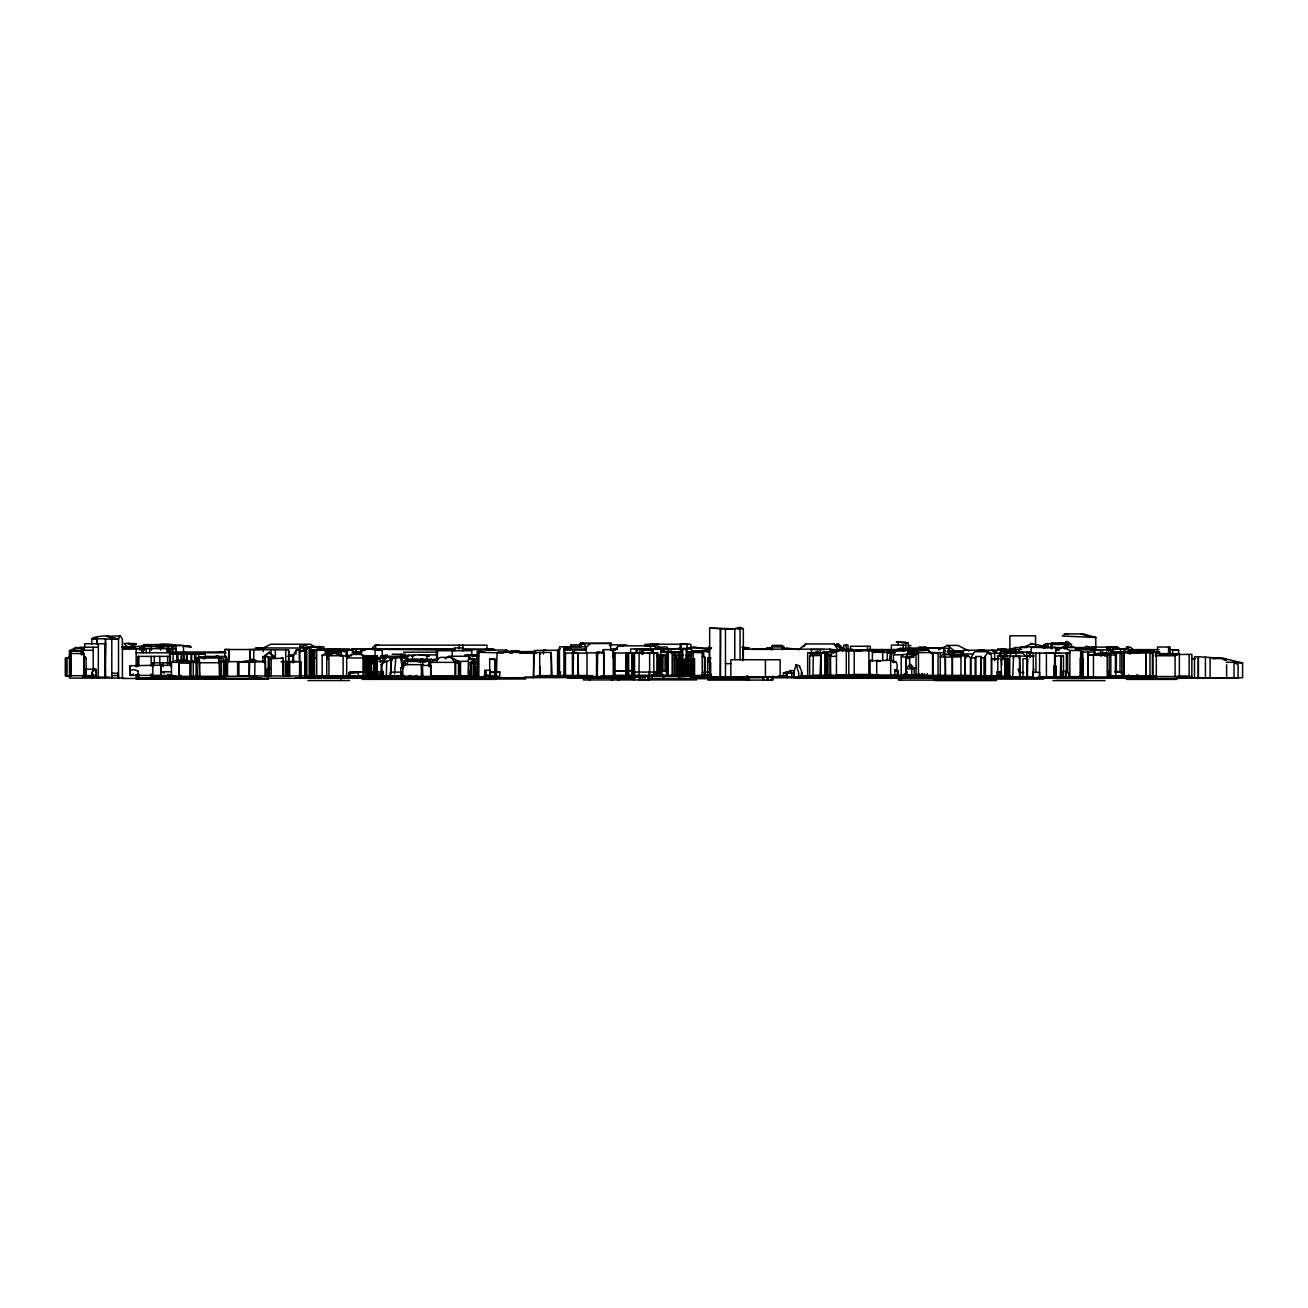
<?xml version="1.0" encoding="UTF-8"?>
<svg xmlns="http://www.w3.org/2000/svg" width="1308" height="1308" viewBox="0 0 1308 1308"><rect width="100%" height="100%" fill="white"/><g stroke="black" fill="none" stroke-linecap="round" stroke-linejoin="round"><path stroke-width="1.5" d="M663.499 678.721L663.499 674.912L663.516 678.721M666.148 671.233L666.148 655.21L667.162 655.21L667.162 671.233M1039.615 677.675L1039.615 672.361L1032.682 672.361L1032.682 677.675M1055.245 677.675L1055.311 653.035M105.457 670.007L105.425 678.1L105.605 638.762L91.969 638.827L91.805 643.765M105.425 643.765L105.147 678.1L105.425 638.909M160.77 675.435L160.688 665.134L163.533 665.134L130.146 665.756L130.146 675.369L171.495 675.435L167.964 674.225M179.114 662.469L179.147 660.115L179.245 676.416L179.18 662.339L171.364 662.339M376.05 662.077L376.377 675.86L376.72 656.158L376.966 675.86L376.966 656.158M1088.142 671.004L1088.011 676.972L1088.011 655.095L1093.946 655.095M663.123 678.721L663.221 674.634M313.577 656.371L313.74 650.354L311.794 650.354L311.794 676.449L339.426 676.449M1027.156 670.514L1027.467 658.545L1026.845 677.675M680.258 674.65L680.111 678.721L680.127 658.692L681.419 658.709L681.419 675.468L678.59 675.468M540.073 666.295L539.697 676.367L539.697 652.463L551.208 652.463L552.041 676.367M377.685 656.158L366.077 656.158L367.172 675.86L367.172 656.158L368.235 675.86L368.235 656.158L369.265 675.86L369.265 656.158L370.246 675.86L370.246 656.158L371.178 675.86L371.521 667.979M470.471 670.007L470.177 675.762L470.177 662.666L473.316 661.783L473.316 675.762M612.749 657.597L613.256 650.011M702.576 672.165L702.282 675.909L702.151 650.959L709.328 651.09L709.328 658.905M675.566 659.003L675.876 655.226L674.127 655.226M678.182 659.314L678.509 655.602M680.814 666.557L681.779 655.226M685.997 663.81L686.095 654.768L688.171 655.684L686.406 655.684L686.406 651.924L689.97 651.924L689.97 675.991M468.035 675.762L468.591 656.322L474.248 662.11M1066.805 668.748L1066.363 672.623L1066.363 653.248L1067.704 653.117L1067.704 672.623M1013.308 658.464L1013.586 656.175L1012.686 677.675M890.11 658.758L890.862 652.839L894.868 652.839L894.868 649.716M1004.168 655.913L1005.656 651.695L1007.324 653.411L1005.656 653.068M194.876 662.649L195.481 657.515L196.756 657.515L197.394 676.825M1033.304 672.361L1033.827 668.715M610.068 645.776L611.425 643.34L580.621 643.487L580.621 647.378M1000.195 653.052L1001.568 649.618L1015.989 650.174L1016.888 651.76M1066.396 643.634L1065.252 644.648L1065.758 641.623L1067.786 641.623L1071.546 644.73L1071.546 647.525M69.537 657.711L69.994 654.981L68.343 657.711M1067.344 647.525L1067.344 644.354L1064.483 644.386L1064.483 648.931L1064.794 643.029L1051.681 643.029L1051.158 648.735M1112.568 652.578L1113.157 646.888L1116.018 647.166L1115.74 648.621L1115.74 647.1L1093.733 647.1M462.362 650.714L462.901 647.918L455.021 647.918L454.35 651.188M799.351 667.129L799.433 665.936L796.163 664.628L793.645 672.852L793.645 677.724M1001.127 651.76L1001.568 649.618M219.319 660.246L218.976 658.153L219.515 676.825M225.499 659.232L226.186 656.42L206.942 656.42L203.541 658.496M887.315 660.36L887.315 652.3L889.276 652.447L889.93 649.782L891.582 649.782L892.301 652.839M891.582 649.782L890.862 660.72M1012.932 652.054L1022.088 652.152L1021.842 653.068L1006.604 653.052L1005.721 652.071M430.054 665.445L430.79 668.028L430.054 665.445L422.419 665.412L421.389 668.028M386.383 675.647L386.727 660.883L381.903 663.843L381.903 675.647M390.601 673.62L390.928 658.3L397.027 658.3M907.294 671.772L906.199 675.484L906.248 656.91L911.741 656.91M675.304 648.931L673.326 648.784M905.806 675.484L905.806 657.777L906.199 656.518L911.709 656.518L906.199 656.959M560.658 671.903L559.464 675.598L559.464 646.806L585.428 646.806L585.428 650.076M404.875 675.647L381.217 675.647L381.217 664.628L386.792 657.205L407.099 657.613L409.012 660.295M906.836 654.736L908.553 649.586L867.498 649.52L867.498 646.25M382.95 661.979L383.604 660.115L381.217 661.178M911.267 657.744L911.709 656.518M327.621 650.665L328.259 648.981L339.426 648.981L342.304 651.368M604.263 676.563L604.263 652.708L597.642 651.776L597.282 676.563M815.947 652.725L816.437 651.515L818.203 651.482M916.532 653.248L918.118 651.024M563.961 650.076L564.386 649.046L585.003 649.013L586.344 650.076L564.811 650.076L564.386 649.046M1018.638 651.662L1020.747 646.839L1044.716 646.839M910.679 653.019L909.093 652.888L915.829 652.038L910.172 652.038M128.642 648.621L126.238 646.741L126.238 648.833L127.252 646.659L126.238 648.833L122.723 648.833M812.987 676.105L813.314 653.591L811.549 653.559L810.568 655.668L811.222 652.774M820.083 675.239L820.852 653.967L813.707 653.951L812.987 655.406M813.658 654.065L813.707 652.594L809.456 652.872M771.589 646.953L772.39 645.351L781.644 645.4L784.081 646.953L771.589 646.953L771.589 649.814M906.836 655.079L908.193 652.561L944.474 652.627L944.474 656.42M918.412 673.833L916.532 677.348L916.418 673.833M86.197 658.627L85.151 656.73L83.728 659.363M84.055 658.627L85.151 656.73M830.089 675.239L830.089 656.338L832.444 652.365L833.637 653.297M970.912 675.762L970.912 657.859L974.591 651.695L988.39 651.695L991.48 655.39L991.48 675.762M975.163 675.762L975.163 657.859L975.931 656.534L981.278 656.502L981.278 675.762M980.493 675.762L981.278 656.502M947.401 651.629L949.412 648.327L924.511 648.228M984.025 675.762L984.025 657.777L988.39 651.695M118.178 672.165L118.521 678.1L118.521 638.598L120.222 635.835L122.396 639.04L122.396 678.476L175.697 678.476M105.147 639.105L118.521 639.138L106.618 636.407L120.222 635.835M998.969 655.913L999.492 655.046L1002.664 655.848L1002.664 659.461L1001.487 659.461L1001.879 665.02M896.896 649.586L893.429 654.899L903.354 654.785M686.406 655.684L686.994 654.768M1066.56 647.525L1066.56 644.681L1065.497 644.386L1051.174 644.566L1052.319 644.304M142.605 646.904L144.485 646.446M341.192 650.697L338.608 653.199L336.957 653.199L338.69 650.697L341.192 650.697L341.192 655.03M1106.977 648.278L1107.974 646.904L1117.228 646.92L1120.204 648.866M803.684 646.773L805.777 643.928L834.063 643.928L841.502 648.931M453.418 660.066L454.039 659.232M901.196 675.484L901.196 656.959L903.092 654.458L917.121 654.458M1139.759 652.823L1137.29 652.774M889.93 649.782L887.838 652.479L890.862 652.839L891.222 658.758M909.845 664.431L906.199 668.879L914.243 668.879L910.793 664.464L909.845 664.431L911.79 668.879L911.79 675.157M1004.528 653.068L1000.146 653.493L1001.617 651.695C999.917 650.223 1045.305 653.003 1028.088 652.872M809.652 676.105L809.652 655.668L811.549 653.559M960.955 675.582L960.955 656.829L962.835 654.736L965.026 656.747L965.026 675.582M661.652 652.578L662.78 651.335L668.388 651.613L668.388 649.111M1124.537 653.46L1124.537 649.618L1127.3 646.724L1130.701 647.329L1132.875 649.618M613.697 650.959L618.619 645.841L623.164 645.841M375.641 645.008L372.6 647.46L372.6 649.013C381.903 647.836 368.251 650.567 372.6 648.637L375.641 648.637L375.641 645.008L378.666 645.171M262.859 662.404L262.859 656.992L264.723 656.992L269.284 652.283L275.334 657.205L275.334 649.962M994.701 660.818L994.701 653.166L997.71 650.06M314.558 657.973L315.996 657.859L314.558 657.973L314.558 676.449M512.066 652.97L506.261 650.027L503.335 652.97L478.139 652.251L477.584 677.43M586.344 653.101L586.344 647.362L590.186 643.52M916.467 652.136L915.698 650.877L909.044 651.891M794.07 670.759L790.097 670.497L787.334 673.146L793.891 673.146M1004.609 658.643L1005.443 658.3L1005.443 676.171L1005.361 658.643M893.429 675.386L970.438 675.435L970.438 657.989L968.116 655.553L964.797 658.692L964.797 675.435M445.211 658.905L448.448 656.256L468.934 656.256M558.745 649.765L559.824 648.784L558.745 649.765L558.745 675.598L587.014 675.598M472.548 658.48L470.21 658.938L472.548 658.48L472.842 660.409M71.482 651.09L75.423 647.525L84.284 648.817L84.284 650.305M1062.129 672.623L1063.469 671.413M596.53 676.563L596.53 652.708L597.642 651.776M203.868 658.97L206.942 656.42M406.379 661.374C409.29 660.229 399.888 661.341 403.878 665.298M168.094 650.092L168.094 646.201L158.186 647.182L143.471 644.631L163.827 644.599L171.937 646.512L175.501 645.596C172.999 643.422 152.366 643.912 162.208 645.318M431.378 676.449L400.853 676.449L400.853 667.881L404.058 666.72M798.42 649.913L805.777 643.928M262.859 656.992L269.284 652.283M346.685 676.04L346.685 657.957L351.28 654.441L361.482 654.441L364.916 655.815M1012.752 649.765L1015.662 647.525L1027.221 647.525M1094.175 647.803L1086.507 646.381L1082.419 649.177M945.308 675.582L945.308 657.156L960.955 656.829M1068.015 633.873L1065.17 633.873L1062.325 636.015L1095.81 637.47L1095.81 648.654M403.878 661.357L406.494 659.281L431.46 659.281L433.013 660.475M339.916 651.351L337.66 651.433M417.121 659.33L419.688 660.426L429.874 660.426L431.46 659.281M97.56 637.012L94.699 638.958L91.805 638.942M738.104 628.69L740.05 627.415L743.336 628.69L743.336 659.739M478.483 653.722L476.439 655.324M707.726 675.909L707.726 658.169L710.751 658.169M708.053 662.11L707.726 658.169L710.751 657.891M922.353 649.504L910.744 649.504L909.093 650.567L920.423 650.648L922.353 649.504L922.516 650.943M309.783 676.007L309.783 650.06L311.598 649.602L311.566 676.007L311.484 672.132M524.639 651.629L522.66 652.856L524.639 652.856L524.639 651.629L534.809 651.629M386.383 662.044L390.601 659.445M1032.388 643.487L1024.965 646.643M475.589 662.208L477.894 661.734L477.894 667.832M309.783 650.06L311.566 649.602M213.858 657.057L218.207 656.125L213.858 656.845M375.641 648.637L374.693 649.193L455.102 648.981M771.573 649.52L772.538 648.964M636.146 653.019L636.146 649.422L638.893 649.128M655.046 649.275L656.469 648.457L659.085 649.324L636.146 649.422M850.903 650.894L853.274 650.419M743.761 649.618L747.146 647.689L747.898 648.457M951.815 652.529L954.153 651.204L963.718 651.155M680.127 658.692L678.59 659.543L681.419 658.709M249.436 661.243L252.493 659.395C266.292 662.731 239.201 661.194 245.005 661.161M171.937 647.444L175.501 645.596L171.937 645.596M430.659 662.371L440.404 657.401L450.884 657.401L460.612 662.371L430.659 662.371L430.659 675.811L474.248 675.762L474.052 659.428M1055.72 650.877L1063.093 647.149L1073.966 647.149L1080.621 650.468L1069.862 650.501L1063.093 647.149M343.121 676.04L343.121 655.651L335.191 652.659L326.755 655.766L326.755 676.04M572.43 652.381L574.016 651.94L572.43 652.381L572.43 675.598M1118.585 671.952L1121.872 671.952L1118.389 671.805M938.49 649.847L947.499 645.4L957.816 645.4L969.097 651.008M1082.893 676.972L1082.893 658.12L1080.294 658.12L1080.294 676.972L1110.819 676.972L1110.819 654.785L1106.633 654.278L1103.854 655.651L1107.173 655.194M1179.375 676.677L1179.375 653.657L1175.091 655.749L1155.177 655.749M945.308 657.123L945.537 675.582M223.684 662.813L225.614 661.881L225.614 676.825L170.694 676.972M997.791 672.296L997.791 655.848L999.492 655.046M328.962 653.657L330.761 651.155L330.761 655.259M1076.942 649.079L1081.651 649.144M470.177 662.666L473.316 661.783M879.058 650.828L881.968 649.487L884.502 650.779M327.703 659.445L326.755 655.766L335.191 652.659M508.093 652.381L511.379 650.877L518.442 650.877L524.639 652.856M515.172 652.365L518.442 650.877M1118.389 671.903L1119.223 671.527L1114.727 671.642M1198.292 677.887L1198.292 656.698L1215.868 657.924A7.374 1.21 3 0 1 1218.533 657.957A7.276 1.275 3.1 0 1 1220.184 658.022L1223.438 658.431M418.102 661.668L426.817 660.687L424.479 661.668M133.351 673.98L130.146 675.369L130.211 665.756M567.95 648.392L571.383 646.904M1060.248 677.675L1060.984 655.537L1060.984 677.675M300.464 646.054L307.413 648.621L300.464 651.58L299.908 646.054L299.794 675.909M1062.129 656.42L1063.469 655.848L1063.469 677.675L1062.57 674.307M1055.245 656.24L1060.984 655.537M246.901 661.243L252.493 659.395M420.244 662.633L423.89 661.488M684.329 659.445L687.158 658.823L687.158 675.108L684.329 675.108L684.329 659.445L687.158 658.823M670.399 652.545L660.671 651.793L662.78 651.335L664.186 652.578M909.649 667.325L909.649 657.123L916.025 654.589M670.922 648.931L670.922 652.414L674.421 651.711L674.421 675.991M674.127 652.463L678.509 651.776L678.672 678.721L678.819 674.895M677.315 658.725L674.503 659.314L677.315 658.725L677.315 675.288L674.503 675.288M306.072 651.188L306.072 675.942M734.785 659.624L734.785 628.69L740.05 627.415M307.413 648.621L299.908 651.417L305.516 651.221L305.516 675.942M892.939 651.008L900.067 648.408L906.019 648.408L910.875 650.763L900.067 648.408M902.487 649.7L906.019 648.408M228.916 661.717L228.916 649.52L228.344 661.832M288.839 675.909L288.806 649.962L249.844 649.52L249.338 675.958M566.691 647.901L570.337 646.561L579.411 646.561M375.298 679.359L379.107 677.985M473.725 665.232L477.093 664.023M307.625 675.942L237.615 675.958L237.615 661.995L254.946 661.439L254.733 675.958M265.524 675.958L265.524 661.505L237.615 661.995M254.946 661.439L265.524 661.505M91.969 638.827C92.312 636.375 111.818 635.001 107.975 636.407M472.646 654.736L477.469 654.801M1009.972 649.455L1015.662 647.525M688.417 659.346L691.245 658.84L688.417 659.346L688.417 675.108L691.245 675.108M709.328 651.319L706.761 652.169L706.761 649.422L693.714 646.839L688.956 648.408M1051.452 644.795L1052.646 644.403M783.459 677.201L783.459 672.999L787.171 672.132L787.334 677.675M914.21 651.433L914.766 652.136M787.171 672.132L783.459 672.999M520.862 653.411L521.974 653.052M374.693 679.359L378.584 678.116M380.612 655.815L387.462 654.981M904.923 649.667L910.025 648.081L917.006 648.081M1148.931 679.392L1152.561 678.28M322.16 676.04L322.16 655.259L325.643 653.837L327.801 659.412M904.204 650.697L905.479 650.305L903.043 650.697M928.239 650.55L929.04 650.305L898.89 650.338L903.027 650.697M327.948 651.253L346.195 650.861L346.195 656.861M950.327 653.264L953.843 652.234L953.843 656.24M1001.487 659.461L1005.443 658.3M313.053 650.779L320.623 648.572L326.346 650.501M891.222 650.011L858.849 650.158L854.206 651.188L872.387 650.174L872.387 660.295M834.684 650.517L844.657 649.406M352.947 672.508L351.754 672.77L357.771 672.508L349.072 672.672L349.072 676.04L349.35 672.492L364.18 671.772L364.18 657.957L361.482 654.441M1006.571 676.171L1006.964 658.284L1008.468 658.284L1008.468 676.171L1007.814 672.394M949.068 653.46L953.843 652.234M384.421 658.055L385.925 658.284L376.541 658.055M1088.55 677.119L1084.757 678.116L1128.412 678.28M407.426 676.449L411.252 675.451M711.225 675.091L702.625 675.091L711.225 674.438M413.442 676.449L417.285 675.451M838.166 650.828L839.393 650.517L836.94 650.632M82.976 650.795L81.423 651.171L81.472 654.948L81.472 651.171L70.632 651.073L70.632 675.713L86.197 675.647L86.295 669.189M658.431 648.081L666.867 649.177L658.431 648.081L652.856 649.422L653.068 653.395M471.861 655.471L477.927 655.308L477.927 651.351L484.467 651.351M347.323 656.861L347.323 651.008L343.955 651.531L346.195 651.008A34.106 3.466 -14.3 0 0 344.004 650.861L341.192 651.155M681.779 675.991L681.779 651.907L678.214 652.316L678.214 655.602L679.98 655.602M680.013 652.316L681.779 651.907M130.211 670.415L134.037 669.582L138.288 671.184M326.755 655.733L330.286 654.981M380.252 679.359L386.105 678.116M1095.761 637.454L1091.624 637.274M571.465 678.182L577.188 676.988M901.343 642.735L908.324 643.209L908.324 649.52M411.709 656.076L414.979 655.422M176.024 675.615L172.378 676.318L172.378 675.141M360.697 654.278L360.697 650.321L367.891 648.915L382.263 650.321L382.263 656.861M899.136 642.441C889.8 641.688 906.444 641.345 908.324 643.209M1138.581 679.392L1144.484 678.231M1002.664 659.461L1004.217 659.15L1004.168 653.068L1016.038 653.068L1016.038 656.91M657.76 676.072L657.76 652.856L639.171 653.035L638.974 679.931M831.463 650.763L832.395 650.599M928.827 651.155L931.934 653.248M324.678 650.779L328.602 650.076M325.3 650.779L329.338 649.896L323.223 649.913M522.072 653.232L536.018 653.232M519.75 653.003L521.778 652.856M384.503 658.284L386.154 658.006L383.931 658.218M1055.213 644.206L1061.115 643.307L1066.543 644.452M418.92 654.654L429.449 656.093M694.548 658.921L691.687 659.15L691.687 675.124L694.548 675.124L694.548 658.921L691.687 659.15M1111.702 676.825L1156.305 676.825L1156.305 652.234L1134.576 652.725M412.887 660.981L405.186 661.259L405.186 665.216M1110.574 652.839L1156.305 652.234M610.509 649.373L617.294 648.539M125.977 648.719L138.108 648.719M139.776 648.719L144.011 648.441M998.772 658.594L993.786 658.791M499.803 671.936L489.683 672.541L499.803 671.936L499.803 676.22L488.718 676.22M658.316 644.223L644.631 644.566L649.7 644.566M343.955 651.531L345.639 651.008M654.572 644.174L658.316 643.781M902.471 650.763L904.041 650.697M1106.633 654.278L1110.819 654.785M183.496 651.4L183.496 645.4L173.621 645.596L173.621 649.569M364.18 671.772L349.35 672.492M656.6 655.586L662.96 655.21L662.96 671.233M662.96 655.21L661.848 655.292L665.036 655.292L665.036 671.249M657.172 655.995L667.162 655.21M904.989 650.272L906.477 649.994M904.989 650.092L908.504 649.994M1097.575 653.232L1124.013 653.068L1120.024 653.199L1120.024 671.02M1022.97 677.675L1022.97 658.807L1027.467 658.545L1027.467 677.675L1027.091 672.508M436.61 660.818L436.61 650.714L471.812 650.714L471.812 655.308L476.848 654.997L476.848 659.428L476.848 654.997L464.585 655.324L477.927 655.308M189.153 662.224L190.935 662.159L189.153 662.224L189.84 663.123M689.659 651.891L709.328 651.09M703.769 650.992L690.804 651.744L703.769 650.992L703.769 657.188M1005.934 651.907L1013.913 651.76M1008.795 651.907L1013.798 651.629M612.34 677.201L618.292 676.874M692.096 651.482L702.282 650.959M809.538 652.888L818.072 652.627L807.657 652.725L807.657 676.105M612.324 677.184L617.654 676.906M656.6 655.798L660.344 655.619L657.76 655.619M269.415 675.974L269.415 658.741L270.74 658.676M269.415 658.741L283.051 658.186L283.051 675.974M1191.817 658.872L1195.479 658.725M430.332 666.393L429.874 660.426M141.771 648.719L144.06 648.637M182.858 646.021L189.529 645.743L191.279 647.28L184.019 646.283M1051.158 644.681L1052.057 644.648L1052.057 648.719M611.228 643.356L580.311 643.422L580.311 647.329M688.956 648.049L711.078 648.016M706.761 649.422L710.653 649.291M256.744 661.161L251.316 659.395M867.433 650.648L872.387 650.517M1040.547 646.348L1044.307 646.643M1096.284 655.177L1101.745 655.39M1054.82 653.183L1046.008 653.183M427.781 656.551C428.076 652.267 394.329 657.27 408.505 656.436M1198.39 677.887L1198.39 656.779L1194.482 656.829L1194.482 677.887M331.725 651.433L337.137 651.351M289.264 655.553L293.254 655.504M901.196 656.959L906.248 656.91M455.691 675.811L455.691 662.339L460.04 663.924L460.04 675.811M1215.214 658.513L1213.66 658.513M1104.312 653.232L1107.941 653.199M458.045 661.357L468.035 661.276M1212.352 658.578L1224.043 658.513L1242.6 662.976L1242.6 677.789L1177.331 677.789M1120.596 672.884L1121.839 672.999M580.621 643.487L583.728 643.454L580.311 643.422M783.378 648.081L790.751 649.16M772.325 648.147L766.504 648.196L770.314 648.196M786.321 648.114L797.667 649.16M477.453 652.757L479.006 652.97M909.044 651.286L914.766 651.253M341.339 651.319L341.96 651.319M1060.248 655.848L1063.469 655.848M970.912 657.859L975.163 657.826M980.493 657.81L984.025 657.777M564.827 647.787L565.89 647.771M179.245 663.123L189.84 663.091L185.098 660.115L186.995 662.535L193.208 662.273M166.394 645.4L181.093 645.384M75.423 647.525L84.284 648.817M653.771 648.964L655.046 648.964M331.137 654.932L331.137 651.155L336.957 651.155L336.957 653.199M1127.3 646.724L1128.559 649.618L1129.883 649.618L1129.883 653.477M222.736 651.989L218.779 651.989M578.496 675.598L577.76 653.052L577.76 675.598L578.855 675.582M963.571 652.757L953.565 652.774L955.069 650.844L962.835 650.844M1152.937 676.825L1152.937 652.643L1111.702 652.054L1134.02 652.365M994.701 653.166L1000.604 653.15M1066.363 653.248L1069.862 653.117L1029.494 653.101L1029.494 656.06L1034.154 656.011L1027.091 655.995L1027.091 658.578M219.515 661.423L221.395 661.423L221.395 676.825L221.281 673.064M896.078 675.059L870.065 675.059L870.065 660.409L880.268 661.112L876.72 660.442C885.352 661.619 901.621 655.766 896.078 671.282M194.876 662.093L196.151 662.093M199.503 676.825L198.898 658.12L199.781 662.747L219.793 662.715L219.793 676.825M351.754 676.04L352.947 676.04M786.5 677.266L709.672 677.282L709.672 628.151L735.276 628.837M734.785 628.69L743.336 628.69M110.428 638.598L118.521 638.598M105.605 643.765L84.742 643.765L84.742 647.231M651.221 644.223L688.041 644.223M680.193 644.304L690.869 644.288L690.869 648.278M1071.546 644.73L1064.483 644.386M581.635 644.893L570.648 644.893L570.648 648.637M609.414 644.893L626.646 644.893M905.806 645.089L891.386 645.089L891.386 650.256M302.916 645.449L306.742 645.449M911.038 645.563L908.537 645.563L908.537 649.52M645.334 645.858L653.281 645.874L658.055 648.948L634.707 648.784M141.82 652.61L141.64 646.217L151.515 646.463L151.515 650.321M171.953 646.512L164.759 646.528L156.6 644.599M130.784 646.381L151.515 646.463M1044.307 646.25L1030.524 643.487M121.873 646.659L133.727 646.741L136.13 648.621L136.196 667.031M310.993 646.593L321.915 646.593M121.873 647.002L135.362 646.381M1091.869 647.002L1096.202 647.1M1106.682 651.073L1106.682 646.986L1110.655 647.068L1110.655 650.959M79.674 647.231L98.313 647.231M742.159 647.117L749.141 647.836L742.176 647.836M925.165 647.149L926.08 647.149L919.066 647.019L919.066 650.207M1058.859 650.468L1055.72 647.444L1031.26 647.444L1031.26 653.264M1065.497 647.525L1084.986 647.525M1041.609 647.574L1066.69 647.574M255.452 647.901L311.222 648.049M919.034 648.098L917.546 648.098L917.546 650.763L910.025 648.081M122.396 648.637L175.697 648.637L175.697 652.61M320.623 648.572L309.424 650.779L310.879 650.06M677.479 648.408L689.447 648.408M919.034 648.212L943.706 648.196L945.798 651.776M323.158 648.915L349.498 648.915M351.836 648.752L369.314 648.768M649.749 648.817L659.248 648.817M663.058 648.817L672.557 648.817M352.13 649.03L373.434 649.013M462.313 648.964L493.77 649.209L485.464 648.833M659.51 648.931L630.636 648.931L630.636 652.79M742.928 660.654L742.928 649.16L829.926 649.16L835.223 649.831L835.223 652.479M1075.356 649.128L1083.384 649.193M1090.447 649.177L1098.066 649.798M71.875 649.324L75.21 649.324M224.763 657.646L224.763 649.52L228.916 649.52M751.904 649.373L773.061 649.373M846.472 649.406L853.11 649.406M870.278 649.455L871.504 649.994L870.278 649.52L870.278 646.25L850.543 646.25L850.543 649.569M1021.744 649.389L1001.127 649.389L1001.127 655.7M1079.656 649.193L1095.401 649.193M1124.013 675.795L1124.177 649.128L1113.729 649.128L1126.45 649.209M224.763 649.52L261.044 649.52M463.081 649.651L495.013 649.651M810.257 649.553L824.318 649.553M1124.537 649.618L1159.084 649.618M339.181 649.913L353.144 649.913L353.978 653.052M615.479 649.765L611.376 649.651M831.61 649.831L835.223 649.831M878.404 649.913L928.566 649.913M1090.659 649.798L1111.489 649.798L1111.489 653.64M300.235 650.125L295.968 650.125L295.968 654.065M339.426 650.027L313.053 650.354M360.697 650.321L365.128 650.321M485.922 650.027L506.261 650.027M559.203 650.272L543.539 650.272L543.539 654.082M610.362 650.272L614.319 650.272M651.793 650.272L641.868 650.272L641.868 654.131M855.448 650.207L905.479 650.697M1001.012 650.06L991.726 650.125L996.058 652.365M1130.014 650.092L1154.032 651.139L1130.014 650.092L1130.014 654.163M1170.12 649.586L1178.639 650.092L1178.639 654.131M93.211 650.305L69.438 650.305L69.438 678.1L123.982 678.084M376.884 650.321L382.263 650.321M851.557 650.321L867.466 650.354M1132.009 650.501L1137.093 650.501M831.218 650.632L861.972 650.567M873.531 650.73L873.744 652.774M975.981 650.648L978.041 650.795M907.915 650.877L915.698 650.877M345.639 651.351L326.379 651.253L326.379 655.112M169.86 652.038L225.483 651.989M480.935 651.515L477.24 651.515L477.24 655.471M908.553 651.564L916.467 651.564M183.692 652.038L185.523 652.038L184.493 652.038M352.326 651.891L362.202 651.891M507.39 651.809L521.042 651.858L509.793 652.496M523.511 651.662L534.809 651.662M823.092 651.809L836.777 651.809M353.356 652.152L360.959 652.152M403.436 652.169L437.51 652.169M516.791 651.94L521.81 651.94M956.573 651.924L959.712 651.924M1029.985 652.218L1026.715 652.218L1029.985 652.251L1029.985 657.94M498.021 652.349L535.135 652.349M691.409 652.234L693.191 652.234L693.24 675.124M872.518 652.202L889.276 652.447M948.153 652.365L952.142 652.365M1123.523 676.825L1123.523 652.3L1146.119 652.3L1146.119 676.825L1146.119 652.3M360.861 652.708L352.13 652.708M520.437 652.643L524.001 652.643M563.388 676.367L533.615 676.367L533.615 652.561L539.697 652.561M596.53 652.708L604.263 652.708M691.409 652.578L702.151 652.578M887.838 652.479L890.862 652.479L887.315 652.3M136.196 652.806L226.186 652.806M536.378 653.003L516.431 652.332M586.344 652.839L599.26 652.839M601.647 652.839L603.675 652.839M613.861 653.003L643.912 653.003M657.76 652.856L647.182 652.97L656.878 653.019L656.878 676.072M564.811 653.101L587.014 653.101M914.488 653.199L909.55 653.33M70.943 653.51L84.203 653.51L84.203 675.647M930.838 653.297L936.741 653.297M988.129 653.297L994.701 653.297M354.125 654L361.629 654M988.995 653.918L990.32 653.918L989.388 653.51M392.22 654.229L405.349 654.229M400.624 654.523L402.063 654.523L404.761 658.071L403.354 658.104L400.624 654.523L400.624 658.48M958.045 654.523L953.254 655.439L953.565 652.234M436.463 654.899L427.176 654.899L427.176 660.687M962.835 654.736L942.3 654.736L940.272 657.008L945.537 657.025M289.264 655.177L293.94 655.128M409.551 654.981L401.736 656.24M1109.887 654.965L1115.871 654.965L1115.871 676.35L1109.887 676.35M680.013 655.226L683.25 655.226M1093.455 655.194L1109.135 655.194M809.652 655.668L820.083 655.553M950.229 655.553L968.116 655.553M377.08 655.897L363.215 655.897L363.215 675.86M471.632 655.962L478.695 655.962M657.908 655.995L660.344 655.995M997.791 655.848L1010.43 655.913L1010.43 653.068M287.547 656.273L291.553 656.273M349.203 656.027L346.162 656.044A8.862 0.932 8.4 0 1 343.334 655.913M382.557 656.256L400.918 656.24M1030.524 656.06L1010.266 656.125M830.089 656.338L836.482 656.338M199.421 656.845L219.368 656.845M265.246 676.072L265.213 656.992L275.301 656.992M380.121 656.861L387.806 656.861M702.282 657.188L705.323 657.188L705.323 675.909M398.956 657.613L407.099 657.613M70.55 658.12L66.446 658.12L66.446 675.958L70.55 675.958M346.685 657.957L364.18 657.957M392.645 657.957L395.899 657.957M707.726 658.169L709.214 658.169L708.527 657.646M68.441 658.235L65.4 658.235L65.4 675.762L68.441 675.762M376.639 658.218L386.154 658.3M991.366 658.791L998.969 658.758M420.489 659.199L422.991 659.199M489.683 670.857L489.683 659.036L494.898 659.036L495.732 676.776M433.21 659.428L437.935 659.428M470.21 659.428L477.78 659.428L477.78 663.042M377.08 658.153L379.255 659.624L377.423 658.153M495.732 659.837L489.683 659.036M407.295 660.981L404.875 660.442L414.75 660.442M174.765 660.573L188.254 660.573M404.875 660.622L407.295 660.622M460.04 663.924L455.756 660.72L460.498 662.371L460.612 675.811M195.481 657.515L196.102 661.488L199.503 661.668M281.596 661.456L296.752 661.456M405.186 661.259L412.511 661.259M187.616 661.586L196.494 661.586M223.684 676.825L223.684 661.717L221.395 661.717L220.807 658.006M225.614 661.881L224.355 661.881L224.355 676.825M378.911 661.668L384.503 661.668M281.155 661.783L282.969 661.783M892.775 661.864L896.078 661.864M223.276 662.24L227.461 662.191L227.461 676.399M470.88 662.339L472.041 662.339M1226.136 662.273L1234.016 662.273L1238.104 664.758L1238.104 677.887L1176.906 677.887M152.709 662.796L170.857 662.796L170.857 666.622M1234.866 662.992L1242.6 662.976M725.466 663.696L731.058 663.696M407.426 664.186L404.63 664.66M423.187 664.66L402.831 664.66L402.831 676.449M160.688 665.363L171.413 665.314M474.101 666.769L478.548 666.769M400.853 667.881L403.044 667.881M270.282 668.486L267.077 668.486L267.077 675.958M85.004 669.189L96.285 669.189L96.285 675.582M894.868 669.941L898.351 670.775L898.351 675.124L894.868 675.124L894.868 669.941L898.351 670.775M660.834 670.955L661.946 671.02M661.848 670.955L667.162 671.02M83.728 671.151L86.197 671.151M667.898 675.239L667.898 671.053L660.099 671.02M1062.129 671.413L1065.873 671.413L1065.873 677.675M171.495 671.789L161.048 671.789L164.497 672.999M376.769 671.593L379.075 671.593L379.075 675.402L376.769 675.402M380.955 671.462L383.375 671.756L383.375 675.566L380.955 675.566L380.955 671.462L383.375 671.756M370.605 671.969L368.202 671.298L370.605 671.969L370.605 675.517L368.202 675.517M633.546 672.067L659.69 672.067M1114.727 671.805L1121.872 671.805M491.154 672.099L496.811 672.099L493.116 672.574M703.769 672.132L709.933 672.132M1018 669.009L1019.57 672.508L1023.821 672.508M1080.294 672.394L1082.893 672.394M111.703 673.113L117.834 673.424L117.72 675.615M854.206 674.454L872.387 674.454M702.625 674.863L710.751 674.863M858.849 674.961L836.45 674.961L836.45 650.616M613.861 675.304L626.45 675.304M627.693 675.206L632.304 675.206M633.546 675.271L672.672 675.304M812.922 675.239L878.289 675.271M906.199 675.157L914.243 675.157M920.423 675.353L923.481 675.353M111.703 675.615L117.834 675.615M692.096 675.566L702.151 675.566M859.977 675.598L865.716 675.598M1080.294 675.598L1082.893 675.598M338.886 675.86L377.685 675.86M484.025 675.795L495.519 675.795M537.424 675.631L592.589 675.68M629.05 675.844L665.609 675.876M672.361 675.745L710.98 675.647M780.974 675.876L784.784 675.876M800.463 675.778L864.425 675.713M869.967 675.729L887.364 675.713M904.972 675.713L918.51 675.713M940.321 675.844L947.401 675.844M953.254 675.762L1000.604 675.844M1109.658 675.795L1135.491 675.811M309.424 676.007L393.937 675.925M540.008 676.056L590.464 675.925M600.961 676.072L711.078 675.974M778.211 676.089L784.309 675.974M800.316 675.974L854.288 676.04M863.264 676.072L888.05 675.909M904.809 675.909L918.461 675.909M929.923 675.909L945.798 676.138M948.3 675.942L962.508 675.942M989.061 676.105L1010.43 676.171M1109.985 675.893L1155.667 676.056M152.709 676.203L170.857 676.203M171.364 676.416L256.76 676.203M326.379 676.35L347.323 676.35M379.909 676.334L397.436 676.334M580.278 676.203L591.903 676.203M634.576 676.285L711.389 676.383M850.903 676.367L875.215 676.367M927.258 676.285L953.843 676.285M988.603 676.252L996.042 676.252M1177.968 676.22L1187.157 676.22M370.556 676.694L375.036 676.694M385.598 676.645L398.286 676.645M489.535 676.71L496.729 676.71M580.311 676.563L614.22 676.563M634.249 676.449L685.032 676.465M706.255 676.449L711.078 676.449M832.722 676.694L849.399 676.694M860.55 676.481L900.198 676.481M988.701 676.645L1000.898 676.645M1068.505 676.628L1080.621 676.628M1109.527 676.547L1191.899 676.547M338.216 676.841L349.743 676.841M362.61 676.726L388.721 676.776M448.137 676.988L497.334 676.776M542.084 676.726L545.714 676.726M563.993 676.808L592.704 676.808M634.756 676.808L644.615 676.808M703.557 676.923L728.948 676.923M772.243 676.89L806.742 676.89M862.969 676.955L876.573 676.759M886.513 676.906L895.212 676.906M903.223 676.906L949.412 676.906M962.018 676.89L1031.358 676.923M82.437 677.135L109.692 677.135M171.086 677.037L175.337 677.037M368.545 677.037L306.432 677.037L306.432 646.92L323.975 646.92L323.975 650.011M401.409 677.037L447.777 677.086M524.557 677.119L541.561 677.053M631.192 676.874C634.969 678.443 644.435 676.22 635.508 675.876M690.117 677.184L788.07 677.184M843.595 677.07L856.119 677.07M879.058 677.021L926.277 676.988M1004.037 677.004L1022.251 677.004M1037.702 677.201L1058.613 677.053M1084.087 677.201L1088.534 677.201M342.794 677.315L352.555 677.43M353.781 677.299L361.58 677.299M397.518 677.331L424.201 677.331M433.21 677.43L484.565 677.43M551.273 677.299L560.233 677.299M591.576 677.43L635.541 677.43M875.281 677.299L940.419 677.528M1041.609 677.282L1093.766 677.282M179.539 677.577L137.945 677.789L138.043 673.898M295.968 677.74L363.657 677.577M427.127 677.806L431.264 677.806M566.021 677.56L496.272 677.789L497.122 652.332L534.22 652.038L533.37 677.789M747.457 677.707L763.496 677.707M772.554 677.757L902.602 677.675M942.169 677.675L1069.862 677.675L1069.862 650.501M1091.003 677.691L1098.311 677.691M249.288 677.953L261.044 677.953M323.501 677.969L387.806 677.969M422.876 677.936L427.013 677.936M431.395 677.969L432.572 677.969M795.46 677.92L945.357 677.985M1009.907 678.067L1056.324 678.067M1067.312 677.936L1088.256 677.904M170.22 678.084L249.436 678.312M252.804 678.247L321.604 678.247M342.124 678.28L457.064 678.28M567.149 678.182L632.451 678.182M816.666 678.28L892.089 678.28M900.705 678.329L943.101 678.329M1023.837 678.247L1073.705 678.247M618.341 678.394L634.789 678.394M678.361 678.558L687.943 678.558M1056.145 678.46L1085.117 678.46M1124.537 678.443L1178.639 678.443M747.309 678.689L649.357 678.721L649.357 674.797M390.781 679.163L525.767 678.983M934.157 679.097L1043.67 679.097M362.185 679.359L496.255 679.359M1126.597 679.392L1176.759 679.392M696.69 679.882L583.45 679.931L583.45 676.138M707.857 680.095L772.979 680.095L772.979 676.236M942.169 680.127L898.4 680.127L898.4 676.203M307.92 680.52L349.563 680.52M934.697 680.569L996.533 680.569M1052.907 680.585L1105.015 680.585M709.672 628.151L734.785 629.164M618.619 645.841L657.826 645.874L659.919 647.215L666.557 646.855L669.255 649.765M1110.655 647.068L1108.285 647.068L1108.955 651.008M653.689 648.964L652.708 648.899L654.229 649.259M455.102 649.128L375.298 648.981L375.298 645.171L486.968 645.138L486.968 649.144L488.767 649.079M948.153 650.943L963.555 650.959M345.835 650.534L346.669 650.534M670.922 652.414L672.655 652.414M1134.02 652.659L1123.523 652.3M1155.455 653.624L1179.375 653.657M223.292 660.278L227.298 660.295L227.298 676.399M382.132 661.178L384.29 661.178M227.298 661.635L245.005 661.652M565.105 675.582L567.28 675.582M340.047 651.122L353.144 649.913M281.285 658.186L283.051 658.186M187.355 661.325L195.432 661.357M576.615 675.582L577.613 675.582M1065.17 633.873L1083.482 633.955L1095.663 637.421M617.474 649.308L612.438 649.765L612.438 651.498M944.556 654.065L947.94 654.082L951.161 652.349L953.565 653.624M509.548 652.692L512.066 652.692M828.029 654.54L830.662 654.785M404.875 664.66L400.477 656.649L395.883 656.632L394.558 673.62M396.111 657.041L403.142 657.074L406.101 658.938M257.349 647.901L265.05 647.967M909.649 657.123L914.096 657.172M372.142 649.226L454.743 650.158M1064.957 644.386L1064.794 643.029M973.201 654.049L960.644 653.869L963.505 650.207L984.417 650.207L990.238 653.15M259.491 647.901L264.886 647.967M997.497 648.915L1005.966 649.046M1155.961 651.793C1135.9 649.569 1171.298 653.493 1155.961 651.793L1155.961 655.602M916.025 668.143L914.243 668.11L914.243 675.484M948.333 651.008L954.807 651.155L947.499 645.4M531.816 651.727L535.577 651.842M909.011 658.643L905.806 657.777M1173.211 649.896L1178.639 650.092M1090.921 649.553L1099.865 649.913L1101.189 653.052M1075.732 649.144L1081.454 649.422M1075.846 649.308L1079.672 649.455M884.437 650.011L898.89 650.697M322.16 655.259L324.024 655.357M397.06 657.499L393.267 657.303L390.928 662.731L390.928 673.8M487.132 649.079L489.535 649.209M635.508 676.939L639.318 677.201M883.783 651.498L872.305 651.171L883.276 651.842M1106.682 646.986L1108.661 647.1L1108.661 651.073M666.279 670.955L667.898 671.053M345.606 655.308L351.607 655.749M1082.795 648.506L1091.526 648.605L1086.507 646.381M520.649 652.839L522.726 653.003M1131.534 652.774L1130.75 652.365M1129.752 652.708L1131.142 652.823M1128.984 652.823L1127.594 652.659M813.707 652.594L821.113 653.248L821.113 675.239M141.64 646.217L144.043 646.463L144.043 650.321M132.206 646.692L135.362 647.002L129.051 643.422L124.08 643.422L127.219 646.741M333.475 652.659L340.489 655.586A8.96 0.899 8.2 0 0 343.088 655.831M331.872 651.515L335.731 651.956M1152.937 652.643L1149.977 652.3L1149.977 676.825M674.732 675.631L678.639 676.122M660.344 670.857L661.995 671.069M932.13 652.529L937.231 653.346L931.934 652.529L931.934 653.542L929.955 652.349M381.217 664.628L382.492 664.824M742.928 649.16L743.761 649.291M189.84 663.091L188.254 662.813M691.687 651.94L693.191 652.234M666.982 651.335L672.672 652.251L671.658 652.578M393.643 657.205L395.654 657.613M155.832 645.236L163.108 646.724M156.6 645.384L163.108 646.822M708.527 647.117L711.601 647.836M1018.033 656.191L1019.57 658.464M222.491 661.031L227.461 662.191M1224.026 659.641L1225.71 660.049M1222.98 659.281L1226.168 660.049A7.635 1.292 3.2 0 0 1226.626 659.657M573.28 651.94L578.496 653.052M222.491 661.063L227.298 662.24M386.792 657.205L390.928 658.3M211.618 678.133L215.509 679.212M870.065 660.409L872.387 661.063M524.05 652.332L525.424 652.741M1080.931 633.955L1091.804 637.421M511.379 650.877L514.485 651.875M1106.65 656.109L1099.914 653.853L1094.861 653.853L1101.287 656.011M192.014 661.668L194.009 662.355M196.102 662.649L193.257 661.668L193.257 676.825M918.429 648.588L921.273 649.602M299.908 646.054L307.364 648.817M340.374 655.586L343.121 655.651L328.946 655.798L328.946 676.04M419.688 660.426L426.817 660.736L424.626 661.586L429.874 660.736L417.906 660.72L414.669 659.33L412.282 660.72M839.278 649.226L842.761 650.91M844.183 649.226L847.666 650.91M455.756 660.72L458.994 662.371M996.238 652.545L991.84 650.289L978.041 650.289L979.594 651.09M1095.581 654.801L1096.676 655.39L1095.188 655.177L1095.188 652.022L1081.438 652.022L1081.438 657.777M457.13 662.371L458.683 663.14L457.211 660.72M328.553 653.657L327.948 651.155L327.948 655.112M314.901 647.084L310.437 644.223L270.674 644.223L263.317 648.049L263.317 651.613M738.186 627.415L740.05 628.69L740.05 659.739M428.386 664.268L431.378 666.377M428.811 664.971L430.79 666.377L430.79 676.449M108.368 636.391L109.3 637.274L108.368 635.77M842.368 649.536L836.548 644.01L838.51 644.01L843.824 649.046L843.807 645.073L848.025 645.073L848.025 650.861M268.876 652.283L273.437 656.992M1022.088 652.152L1026.731 657.335L1026.731 651.76M450.884 657.401L454.988 662.371L454.988 675.811M1117.228 646.92L1118.52 648.555M834.063 643.928L838.412 650.501M1000.963 655.046L1001.487 676.171M583.924 643.52L586.344 647.362M790.097 670.497L791.749 673.146L791.749 677.675M382.753 660.115L383.375 661.178M85.069 656.779L86.05 658.627L86.197 675.647M402.226 666.753L402.831 667.881M96.367 672.688L94.192 668.535L91.969 672.688L91.969 675.566L92.018 672.688L94.209 668.535L96.4 672.688L96.4 675.566L83.728 675.615L83.761 653.51M781.644 645.4L782.446 649.814M539.697 652.463L540.531 654.114M533.615 652.561L534.465 654.278L534.465 650.468L546.254 650.272M922.729 673.849L924.462 677.348L924.462 673.849M1116.018 647.166L1116.705 649.209M816.437 651.515L816.911 652.676M799.564 666.066L802.049 672.852L802.049 677.724M685.539 648.899L686.7 652.365L686.7 675.991M1113.157 646.888L1113.729 653.019M1081.487 648.719L1081.814 649.749M1065.758 641.623L1066.756 647.525M908.553 649.586L909.649 653.019M796.163 664.628L798.697 672.852L798.697 677.724M226.186 656.42L227.298 660.295M516.578 652.332L515.385 651.221L515.646 652.3M1051.681 643.029L1052.057 644.615M572.43 653.101L573.771 658.725M603.299 651.776L603.511 652.708M400.477 656.649L402.259 668.241M219.793 662.715L218.927 658.12M1015.989 650.174L1016.283 651.76M422.419 665.412L422.876 676.449M223.684 661.717L223.063 658.006L196.789 658.006L197.394 663.581M454.236 648.065L454.546 650.076M1108.514 647.198L1108.661 648.327M462.901 647.918L463.277 650.714M1019.57 672.508L1019.897 675.958M1108.595 671.037L1109.135 676.972L1109.135 654.916M687.289 665.837L688.171 675.991L688.171 651.924M682.122 662.78L683.25 675.991L682.645 648.915L681.484 655.226M1055.245 665.87L1056.145 677.675L1056.145 665.87L1053.807 665.87L1053.807 677.675M372.061 656.158L372.437 664.039M373.45 666.017L373.892 675.86L373.892 656.158L374.202 664.039M374.66 656.158L375.347 675.86L375.347 656.158L375.625 666.017M763.578 680.095L763.512 676.874L763.169 680.095M1006.571 658.398L1006.964 676.171L1006.964 658.284M1004.675 658.578L1004.838 676.171M835.044 649.798L835.044 652.479M311.566 650.795L311.598 676.007M160.688 669.582L160.704 675.369M1234.016 662.273L1234.016 677.887M1226.626 664.758L1226.626 677.887M1210.113 658.153L1210.113 677.887M1205.42 657.025L1205.42 677.887M1191.817 677.887L1191.899 654.343L1159.248 654.719M1189.152 654.343L1189.152 676.547M1175.091 655.749L1175.091 676.677M1172.655 650.092L1172.655 654.131M1170.12 655.357L1170.12 647.019L1157.482 647.019L1157.482 652.905M1168.551 647.019L1168.551 654.883M1152.413 652.757L1152.413 676.825M1137.78 674.748L1137.78 678.443M1136.619 674.912L1136.619 678.443M1128.559 649.618L1128.559 653.559M1128.559 674.83L1128.559 678.443M1121.839 653.068L1121.839 675.795M1120.645 649.128L1120.645 653.019M1116.362 653.199L1116.362 672.034M1115.397 653.199L1115.397 672.034M1107.206 655.194L1107.206 676.972M1102.497 649.798L1102.497 653.64M1093.766 650.076L1080.621 649.684L1080.621 677.282M1093.946 652.022L1093.946 655.194L1088.485 655.095L1088.485 652.022M1093.455 655.095L1093.455 676.972M1087.864 652.022L1087.864 676.972M1082.73 652.022L1082.73 676.972M1082.125 652.022L1082.125 658.137M1081.095 658.12L1081.095 676.972M1068.718 677.675L1068.718 672.623L1065.595 672.623L1065.595 677.675M1067.949 647.525L1067.949 643.634L1045.909 643.634L1045.86 647.771M1065.497 644.386L1065.53 648.735M1065.252 643.634L1065.252 644.648M1059.644 653.183L1044.961 653.035M1055.72 647.444L1055.72 653.264M1054.967 653.183L1054.951 656.436M1054.591 677.675L1054.591 652.986L1046.416 652.986L1046.416 677.675M1051.452 643.634L1051.452 647.493M1047.937 647.493L1047.937 644.452L1043.817 644.452L1043.817 648.294M1039.615 653.035L1039.517 677.675M1035.936 653.035L1035.952 672.361M1035.544 645.841L1035.544 635.802L1009.907 635.802L1009.907 649.88M1033.304 653.133L1033.304 677.675M1020.06 672.508L1019.57 656.044L1019.57 677.675M1009.743 655.913L1009.776 677.675M998.576 671.707L998.576 675.615M991.562 658.758L991.562 676.171M985.431 656.469L985.431 675.762M984.81 656.485L984.81 675.762M975.931 656.534L975.931 675.762M952.486 656.959L952.486 675.582M952.208 657.156L952.208 675.582M949.412 648.327L949.412 652.414M943.706 648.196L943.706 654.18M940.272 652.627L940.272 675.582M938.065 652.627L938.065 675.402M933.242 652.627L933.242 675.402M932.571 652.627L932.571 675.402M927.258 673.587L927.258 677.348M921.862 673.849L921.862 677.348M921.666 673.849L921.666 677.348M919.36 673.833L919.36 677.348M918.445 652.627L918.445 675.402M916.025 652.627L916.025 675.484M906.787 673.882L906.787 677.233M906.199 656.518L906.101 675.484M905.839 642.506L905.839 650.387M905.447 674.045L905.447 677.233M904.776 673.718L904.776 677.233M903.288 645.089L903.288 650.256M901.555 674.045L901.555 677.233M900.558 676.35L900.558 680.127M898.22 641.885L898.22 645.089M897.337 670.775L897.337 675.124M893.429 652.839L893.429 662.698M890.683 660.426L890.683 675.059M890.339 652.3L890.339 660.36M883.292 649.716L883.292 652.447M882.72 652.202L882.72 660.458M876.72 660.393L876.72 675.059M868.839 651.188L868.839 674.454M860.043 650.272L858.522 650.207M854.206 650.616L854.206 674.961M848.81 650.616L848.81 674.961M846.292 650.616L846.292 674.961M846.112 645.073L846.112 650.861M830.515 654.556L830.662 675.239M829.926 649.16L829.926 652.986M828.029 675.239L828.029 653.248L817.369 652.594L824.808 653.248L824.808 675.239M826.901 653.248L826.901 675.239M826.035 653.248L826.035 675.239M820.852 653.967L820.852 675.239M820.23 649.553L820.23 653.542M811.385 649.553L811.385 652.79M801.69 677.724L801.542 672.361L801.542 677.724M793.891 672.443L793.891 677.626M786.059 672.149L786.059 677.201M780.124 677.282L780.124 659.739L730.812 659.739L730.812 677.282M771.491 676.759L771.491 680.095M768.221 676.677L768.221 680.095M766.864 676.677L766.864 680.095M765.425 659.739L765.425 677.282M748.65 676.318L748.65 680.095M746.868 676.072L746.868 680.095M725.466 629.164L725.466 677.282M720.495 677.282L720.495 628.821L720.217 677.282M710.685 662.273L710.685 677.282M709.933 657.957L709.933 675.909M704.505 657.188L704.505 675.909M695.791 651.875L691.932 651.057L693.175 651.875M691.442 675.991L691.409 648.931L661.652 649.111L661.652 651.793M690.591 674.879L690.591 678.721M687.141 644.288L687.141 650.256M685.866 658.823L685.866 675.108M681.141 644.304L681.141 650.272M680.781 644.304L680.781 650.272M680.193 644.223L680.193 650.272M679.98 651.907L679.98 659.673M680.013 674.65L680.013 678.721M679.735 674.666L679.735 678.721M679.032 674.895L679.032 678.721M676.056 658.709L676.056 675.288M675.876 651.776L675.876 659.003M672.672 651.711L672.672 675.991M672.23 675.304L672.23 652.365A20.405 1.144 9.8 0 1 669.565 652.381M668.094 652.365L668.094 675.304M667.521 652.251L667.521 675.304M666.508 652.251L666.508 675.304M664.186 649.111L664.186 651.613M663.042 674.634L662.992 678.721M662.78 674.895L662.845 678.721M661.946 655.21L661.995 675.32M660.834 671.249L660.344 655.292L660.344 676.072M660.671 649.193L660.671 656.371M660.099 655.995L660.099 676.072M659.69 655.995L659.69 676.072M659.118 655.995L659.118 676.072M655.455 672.067L655.455 675.271M653.82 653.035L653.82 676.072M652.856 653.395L652.856 649.209L651.335 648.899L651.335 652.97M652.038 674.634L652.038 678.721M650.485 643.896L650.485 647.738M649.635 653.035L649.635 676.072M649.111 672.067L649.111 675.271M648.899 676.138L648.899 679.931M648.392 676.138L648.392 679.931M647.951 676.138L647.951 679.931M645.073 676.138L645.073 679.931M642.898 676.138L642.898 679.931M642.326 650.272L642.326 654.131M640.773 676.138L640.773 679.931M640.299 676.138L640.299 679.931M639.923 649.291L639.906 653.297M637.258 649.275L637.012 653.395M634.543 653.003L634.543 676.072M634.102 653.003L634.102 676.072M633.824 676.138L633.824 679.931L633.546 653.003M632.304 653.003L632.304 676.072M632.091 653.003L631.862 676.072M628.69 653.003L628.69 676.072M628.249 653.003L628.249 676.072M627.693 653.003L627.693 676.072M626.45 653.003L626.45 676.072M626.238 653.003L626.238 676.072M626.009 653.003L626.009 676.072M614.923 652.806L614.874 676.072M614.417 653.003L614.417 676.072M613.256 676.563L613.256 649.651L602.939 649.651L602.939 652.839M611.899 676.138L611.899 679.931M610.623 644.893L610.623 649.455M603.675 649.651L603.675 676.563M590.072 676.023L590.072 679.931M589.205 676.138L589.205 679.931M587.014 652.839L587.014 676.563M573.166 652.365L573.166 675.598M565.481 653.101L565.481 675.598M564.811 650.076L564.811 675.598M563.961 646.806L563.961 675.598M557.568 650.272L557.568 676.367M551.208 652.463L551.208 676.367M495.258 671.936L495.258 676.22M494.898 659.036L494.898 676.776M491.971 675.598L491.971 678.983M491.661 675.598L491.661 678.983M491.219 675.598L491.219 678.983M490.909 675.598L490.909 678.983M489.257 675.598L489.257 678.983M486.167 670.285L486.167 675.141M486.184 675.598L486.184 678.983M478.859 652.97L478.859 676.776M477.289 666.769L477.289 677.43M476.75 666.769L476.75 677.43M476.423 666.769L476.423 677.43M476.128 666.769L476.128 677.43M475.867 666.769L475.867 677.43M475.638 659.428L475.589 677.43M474.853 659.428L474.853 665.298M474.641 666.769L474.641 677.43M474.363 659.428L474.363 665.298M474.363 666.769L474.363 677.43M473.529 659.428L473.529 663.336M473.234 659.428L473.234 663.336M471.452 662.666L471.452 675.762M469.67 654.997L469.67 657.957M462.803 645.171L462.803 649.144M459.092 645.171L459.092 648.981M458.47 663.924L458.47 675.811M452.208 650.714L452.208 657.695M437.493 650.714L437.346 660.818M436.905 650.714L436.905 660.818M428.811 666.459L428.811 661.488L407.426 661.488L407.426 664.66M422.697 661.488L422.697 664.66M421.389 664.66L421.389 676.449M412.511 655.046L412.511 660.736M401.115 675.827L401.115 672.116L390.209 672.116L390.209 675.827M382.852 671.462L382.852 675.566M381.576 671.756L381.576 675.566M380.366 658.055L380.366 661.799M377.865 658.169L377.865 659.624M377.325 671.593L377.325 675.402M376.72 656.158L376.72 675.86M376.491 655.897L376.377 675.86M375.118 650.321L375.118 656.24M373.074 671.56L373.074 675.451M371.178 656.158L371.178 675.86M370.05 671.298L370.05 675.517M368.807 671.969L368.807 675.517M366.207 656.158L366.207 675.86M366.077 655.897L366.077 675.86M365.39 655.897L365.39 675.86M363.559 655.897L363.559 675.86M358.408 671.772L358.408 676.04M356.168 649.03L356.168 651.891M355.776 649.03L355.776 651.891M350.103 672.279L350.103 676.04M340.734 676.776L340.734 680.52M328.259 648.981L328.259 651.139M325.414 650.027L325.414 654.082M316.716 650.027L316.716 676.449M314.77 650.027L314.77 658.153M314.312 650.027L314.182 676.449M313.887 650.027L313.887 676.449M313.74 650.354L313.74 676.449M313.446 650.027L313.446 676.449M312.285 650.354L312.285 676.449M310.519 649.602L310.519 676.007M309.195 646.92L309.195 677.037M306.661 651.4L306.661 675.942M304.96 651.433L304.96 675.942M301.118 675.909L301.118 661.766L285.258 661.766L285.258 675.909M299.581 661.766L299.581 675.909M299.352 662.028L299.189 649.765L296.703 649.667L293.597 654.638L293.597 662.698M293.025 655.128L293.025 662.698M289.738 661.766L289.738 675.909M288.61 649.962L288.594 675.909M288.43 661.766L288.218 675.909M286.665 661.766L286.665 675.909M286.338 661.766L286.338 675.909M286.207 661.766L286.207 675.909M285.945 661.766L285.945 675.909M285.716 649.962L285.749 662.011M282.969 661.456L282.969 675.958M271.05 649.962L271.05 653.886M271.165 658.741L271.165 675.974M268.238 656.992L268.303 679.212L136.196 679.212L136.196 674.487M267.649 675.19L267.649 679.212M264.756 657.205L264.756 662.878M253.768 649.52L253.768 661.717M249.844 649.52L249.844 659.265M249.109 661.505L249.109 675.958M238.939 661.521L238.939 675.958M205.307 658.137L205.307 654.245L169.599 654.245L169.582 664.17M199.781 662.747L199.781 676.825M198.603 654.245L198.603 658.137M196.102 661.488L196.102 676.825M195.66 654.245L195.677 658.137M194.614 654.245L194.63 662.028M191.671 654.245L191.671 662.028M191.115 654.245L190.935 676.416M189.84 662.224L189.84 676.416M188.254 662.273L188.254 663.123M187.077 654.245L187.077 662.028M186.521 654.245L186.521 662.028M184.003 654.245L184.003 662.028M183.431 654.245L183.447 662.028M181.665 654.245L181.665 662.028M181.158 654.245L181.158 662.028M180.831 675.157L180.831 676.318M177.953 654.245L177.953 662.028M176.776 654.245L176.76 662.028M176.024 645.4L176.024 651.4M173.114 654.245L173.114 662.028M172.672 648.637L172.672 652.61M171.937 644.55L171.953 650.37M171.462 662.339L171.462 676.416M170.269 648.637L170.269 652.61M170.367 664.17L170.481 656.371L137.945 656.371L138.043 666.115M169.86 648.637L169.86 652.61M169.86 654.245L169.86 664.17M169.108 648.637L169.108 652.43M168.83 648.637L168.83 652.61M167.833 648.637L167.833 652.496M167.571 656.371L167.588 664.17M166.966 648.637L166.966 652.43M163.042 662.796L163.124 666.622M161.048 665.314L161.113 675.435M160.622 646.201L160.622 650.092M159.821 656.371L159.772 664.17M154.295 656.371L154.279 664.17M152.84 665.707L152.84 675.369M152.774 662.796L152.709 666.622M151.188 656.371L151.156 666.115M151.156 673.898L151.188 677.789M149.652 648.637L149.652 652.61M146.251 648.605L146.234 652.61M143.488 648.637L143.488 652.61M140.021 646.381L140.021 650.256M138.223 671.168L138.288 675.369M111.801 639.187L111.801 678.1M98.313 643.765L98.313 678.1M96.988 638.713L96.988 643.765M96.792 638.86L96.792 643.765M93.211 647.231L93.211 670.154M93.211 674.127L93.211 678.1M84.072 671.151L84.072 675.615M82.993 650.305L82.895 654.621M81.636 648.817L81.636 650.305M71.253 653.51L71.253 675.647M70.943 651.073L70.943 675.713M66.822 658.235L66.822 675.762M65.645 658.235L65.645 675.762M1223.552 658.447A7.374 1.21 3 0 1 1226.512 659.575M612.209 676.023L612.013 679.931L612.013 676.023M1004.642 655.226C1007.176 658.447 1008.975 653.215 1004.642 655.226M690.542 654.621L689.659 655.619L691.442 655.619L690.542 654.621M632.304 670.53L627.693 670.857L632.304 670.53M626.45 670.791L613.861 671.004L626.45 670.791M134.283 643.552L127.775 643.552L136.473 644.026L134.283 643.552M490.173 670.285L484.696 670.285L484.696 675.141L490.173 675.141L490.173 670.285M374.955 671.56L372.502 671.56L372.502 675.451L374.955 675.451L374.955 671.56M1000.228 671.707L996.876 671.707L996.876 675.615L1000.228 675.615L1000.228 671.707M747.457 680.095L747.342 676.072L747.457 680.095M642.735 654.131L642.751 649.275L642.719 654.131M904.368 677.233L904.368 673.767L904.302 677.233M619.044 679.931L619.044 676.138L618.946 679.931M618.275 679.931L618.275 676.138L618.194 679.931M612.765 679.931L612.765 676.138L612.667 679.931M475.147 665.298L475.147 659.428L475.115 665.298M138.599 666.115L138.599 656.371L138.468 666.115M138.599 677.789L138.599 673.898L138.468 677.789"/></g></svg>
